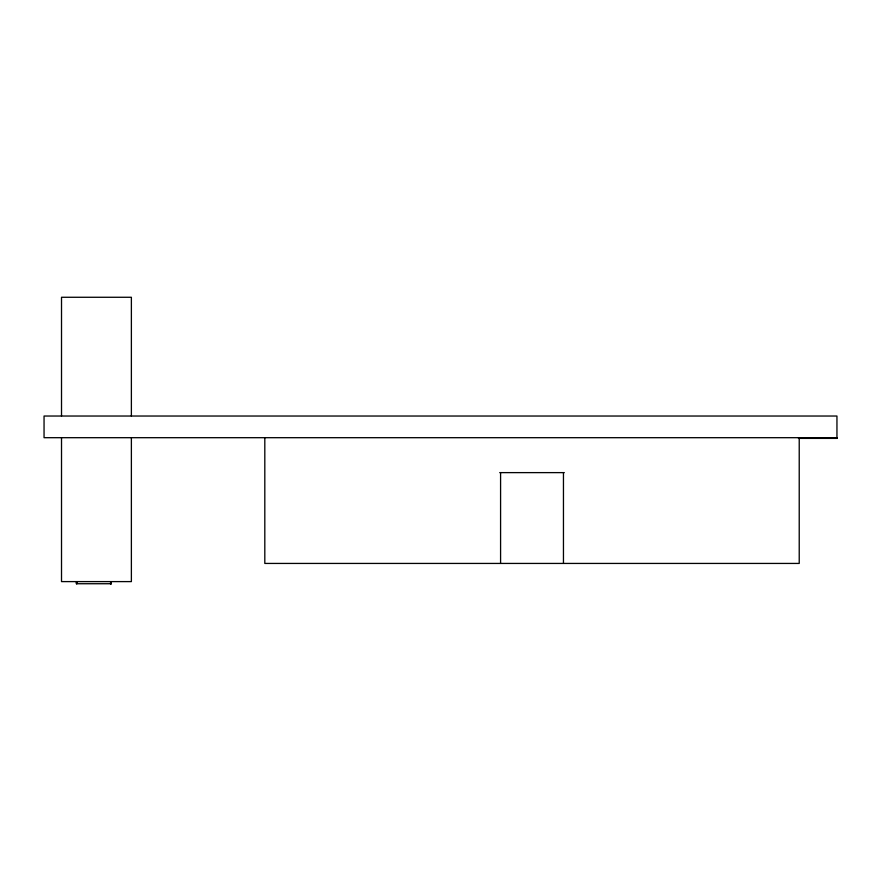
<?xml version="1.0" encoding="UTF-8"?>
<svg xmlns="http://www.w3.org/2000/svg" width="881" height="881" viewBox="0 0 881 881"><rect width="100%" height="100%" fill="white"/><g stroke="black" fill="none" stroke-linecap="round" stroke-linejoin="round"><path stroke-width="1.32" d="M836.95 437.692L44.05 437.692L44.05 416.03L836.95 416.03L836.95 438.386L798.505 438.386M798.45 437.901L836.95 437.901M499.747 472.623L564.28 472.623M111.325 583.729L76.361 583.729L76.361 581.603M836.124 437.692L836.036 438.386M800.972 437.692L800.972 438.386M799.221 437.692L799.221 563.433L264.807 563.433L264.807 437.692M563.455 472.623L563.455 563.433M500.584 472.623L500.584 563.433M131.379 416.03L131.379 297.271L61.516 297.271L61.516 416.03M131.379 437.692L131.379 581.603L61.516 581.603L61.516 437.692M111.325 581.603L111.182 583.729M111.149 581.603L111.149 583.729M110.709 581.603L110.709 583.729M110.588 581.603L110.588 583.729M76.966 581.603L76.966 583.729M76.559 581.603L76.548 583.729M836.719 438.386L836.719 437.692L836.62 438.386"/></g></svg>
